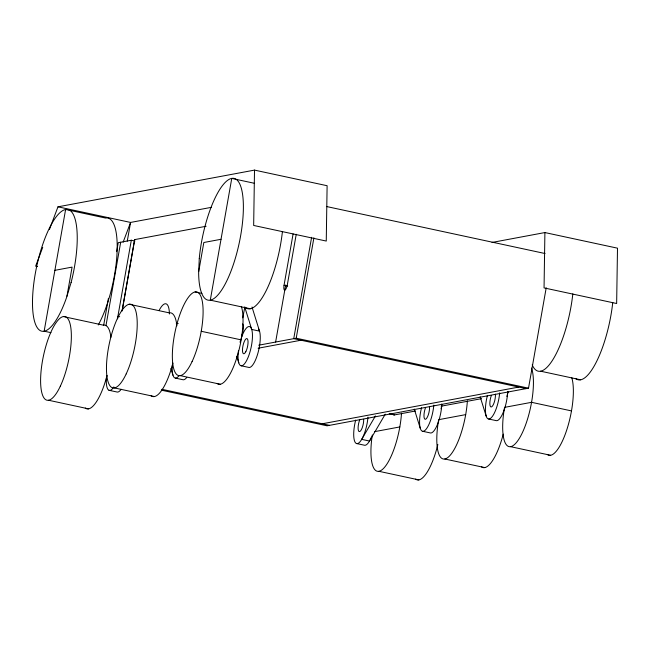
<?xml version="1.0" encoding="UTF-8"?>
<svg xmlns="http://www.w3.org/2000/svg" width="650" height="650" viewBox="0 0 650 650"><rect width="100%" height="100%" fill="white"/><g stroke="black" fill="none" stroke-linecap="round" stroke-linejoin="round"><path stroke-width="0.97" d="M254.507 170.105L253.662 225.453L326.259 241.061L327.113 185.721L254.507 170.105L57.972 206.822L49.457 229.442M544.903 232.562L544.05 287.901L616.647 303.517L617.5 248.178L544.903 232.562L492.026 242.442M66.95 296.229L72.085 267.109L54.884 270.327M103.683 325.162L108.42 298.334M116.651 251.631L118.227 242.686L131.308 240.248L134.94 241.028M105.966 325.699L120.689 242.231M127.27 241.134L130.569 222.438L211.38 207.342M117.666 318.858A5.249 1.568 -77.9 0 1 117.894 316.331L131.308 240.248M122.086 310.773L134.631 239.623L206.107 226.273M122.143 310.887L134.721 239.557M198.697 271.611L203.824 242.499L221.024 239.289M244.831 306.938L242.791 317.842M296.238 234.276L287.349 284.676A5.249 1.568 -77.9 0 1 284.781 290.119A5.249 1.568 -77.9 0 1 284.034 285.293L293.093 233.911M275.624 342.046L285.691 284.984M311.618 237.307L293.743 338.658L526.061 388.627M258.716 345.207L296.205 338.203L313.901 237.843M161.265 390.146L327.064 425.807L528.515 388.164L546.211 287.804M42.721 247.341L35.628 266.183L37.586 266.606M123.118 242.222L130.569 222.438L57.972 206.822M375.432 415.951L361.692 439.368L369.501 441.041L385.271 414.164M176.264 323.765L178.23 323.399M258.107 348.238L301.007 340.226M322.262 423.784L518.798 387.067M389.171 413.725L394.615 414.895L415.431 411.003M441.131 406.201L481.504 398.661M374.725 431.624L399.815 426.936M465.684 414.627L438.661 419.681A42.794 12.781 -77.9 0 0 447.192 457.966A42.794 12.781 -77.9 0 0 467.374 400.814M504.538 407.371L531.562 402.317L571.488 410.906M254.158 183.235L231.757 178.417L210.291 300.154L250.217 308.742M326.633 206.546L545.041 253.524M284.034 285.293L287.658 286.073M195.106 291.956L201.923 293.418M540.613 371.199L580.539 379.787M296.205 338.203L528.515 388.164M129.236 304.265L169.162 312.845A42.794 12.781 -77.9 0 1 176.881 325.853M201.24 331.281L241.166 339.869M117.894 316.331L119.706 316.721M63.367 316.566L103.293 325.154A42.794 12.781 -77.9 0 1 110.914 337.285M241.272 365.796L249.072 367.477A20.036 5.98 -77.9 0 0 258.497 350.943A20.036 5.98 -77.9 0 0 258.473 329.038M488.646 418.998L496.446 420.68A20.036 5.98 -77.9 0 0 507.634 391.706M50.968 332.662L44.151 331.191L65.618 209.454L105.552 218.043A62.246 18.59 -77.9 0 1 116.878 255.873A62.246 18.59 -77.9 0 1 98.264 324.967M180.351 375.651L220.277 384.239M510.664 446.696L550.599 455.284M175.435 378.113L183.235 379.787A20.036 5.98 -77.9 0 0 186.769 377.423M422.776 431.308L430.576 432.989A20.036 5.98 -77.9 0 0 441.764 404.016M161.882 389.293L329.517 425.344M114.481 387.952L154.407 396.541M444.795 458.997L484.729 467.586M109.021 390.293L116.821 391.966A20.036 5.98 -77.9 0 0 121.176 389.301M356.395 443.495L364.203 445.169A20.036 5.98 -77.9 0 0 371.329 437.361M48.604 400.262L88.538 408.85M378.926 471.307L418.852 479.895M480.163 396.809L486.176 416.106M414.294 409.118L420.306 428.415M252.005 307.003L259.521 331.126L251.721 329.452L244.806 307.255M242.06 335.904L241.841 335.205A7.784 2.324 -77.9 0 0 242.702 323.911M236.697 356.151L238.802 362.903M170.861 368.461L172.965 375.221M241.361 306.386A42.794 12.781 -77.9 0 1 236.86 357.541A42.794 12.781 -77.9 0 1 217.035 383.467M107.055 375.399A42.794 12.781 -77.9 0 1 85.288 408.078M172.924 363.09A42.794 12.781 -77.9 0 1 151.157 395.769M503.246 434.135A42.794 12.781 -77.9 0 1 481.479 466.814M282.433 231.416A62.246 18.59 -77.9 0 1 245.497 307.621M437.864 444.486A42.794 12.781 -77.9 0 1 415.61 479.123M401.505 413.124A42.794 12.781 -77.9 0 1 381.842 469.909A42.794 12.781 -77.9 0 1 372.304 434.948M441.033 408.761A42.794 12.781 -77.9 0 1 441.821 405.86M612.755 302.461A62.246 18.59 -77.9 0 1 575.819 378.666M572.821 293.873A62.246 18.59 -77.9 0 1 554.255 357.346A62.246 18.59 -77.9 0 1 532.22 364.877M571.683 377.431A42.794 12.781 -77.9 0 1 567.182 428.586A42.794 12.781 -77.9 0 1 547.349 454.504M531.481 368.062A42.794 12.781 -77.9 0 1 518.31 439.977A42.794 12.781 -77.9 0 1 504.368 408.354M506.902 396.451A42.794 12.781 -77.9 0 1 508.243 391.641M394.615 414.895A23.343 6.971 -77.9 0 1 392.844 414.473M433.802 405.153A20.036 5.98 -77.9 0 1 423.369 431.267A20.036 5.98 -77.9 0 1 421.549 407.753M429.512 406.445A7.784 2.324 -77.9 0 1 427.554 416.739A7.784 2.324 -77.9 0 1 424.157 417.812A7.784 2.324 -77.9 0 1 425.523 407.696M113.847 386.921A20.036 5.98 -77.9 0 1 106.649 375.684M367.957 417.129A20.036 5.98 -77.9 0 1 357.557 443.56A20.036 5.98 -77.9 0 1 355.68 420.071M363.675 419.258A7.784 2.324 -77.9 0 1 361.449 429.528A7.784 2.324 -77.9 0 1 358.207 429.699A7.784 2.324 -77.9 0 1 359.873 419.453M240.784 339.617A20.036 5.98 -77.9 0 1 252.062 330.826A20.036 5.98 -77.9 0 1 245.31 362.741A20.036 5.98 -77.9 0 1 238.428 350.74M240.045 342.241A20.036 5.98 -77.9 0 1 240.5 340.584M159.063 310.578A23.343 6.971 -77.9 0 1 169.406 314.015M178.969 375.749A20.036 5.98 -77.9 0 1 172.486 364.041M499.671 392.844A20.036 5.98 -77.9 0 1 489.239 418.966A20.036 5.98 -77.9 0 1 487.419 395.444M495.381 394.136A7.784 2.324 -77.9 0 1 493.423 404.438A7.784 2.324 -77.9 0 1 490.035 405.502A7.784 2.324 -77.9 0 1 491.392 395.395M199.266 258.586L198.64 272.902A62.246 18.59 -77.9 0 0 230.969 271.188A62.246 18.59 -77.9 0 0 235.007 178.701A62.246 18.59 -77.9 0 0 199.266 258.586M71.094 282.531L66.544 297.578A62.246 18.59 -77.9 0 1 32.63 308.246A62.246 18.59 -77.9 0 1 62.042 211.023A62.246 18.59 -77.9 0 1 71.094 282.531M60.32 386.222A42.794 12.781 -77.9 0 0 66.609 317.338A42.794 12.781 -77.9 0 0 41.023 371.686A42.794 12.781 -77.9 0 0 60.32 386.222M126.189 373.912A42.794 12.781 -77.9 0 0 132.478 305.037A42.794 12.781 -77.9 0 0 106.892 359.377A42.794 12.781 -77.9 0 0 126.189 373.912M192.067 361.611A42.794 12.781 -77.9 0 0 198.356 292.727A42.794 12.781 -77.9 0 0 172.77 347.067A42.794 12.781 -77.9 0 0 192.067 361.611M245.814 351.707A7.784 2.324 -77.9 0 0 247.366 338.869A7.784 2.324 -77.9 0 0 242.613 347.953A7.784 2.324 -77.9 0 0 245.814 351.707"/></g></svg>
